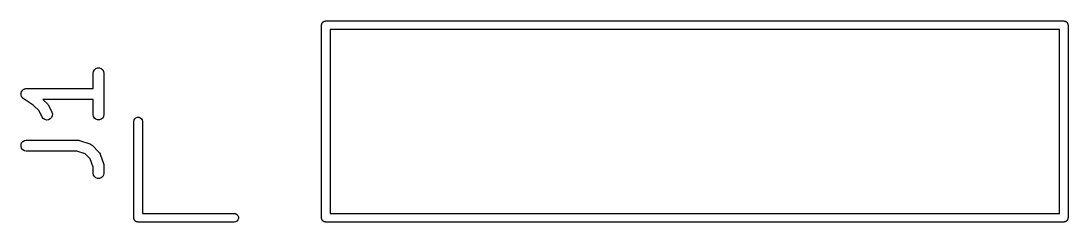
# Model space of a CAD drawing. Extents: x 47 to 330, y -254 to -153.
# Drawn here: x 132.14 to 146.64, y -252.66 to -249.88 of the extents above; entities that cross this region are included whole.
import ezdxf

# ---------------------------------------------------------------- set-up
doc = ezdxf.new("R2010")
doc.units = 0
doc.header["$MEASUREMENT"] = 0
doc.layers.add('BLACK', color=7, linetype='CONTINUOUS')

msp = doc.modelspace()

# ---------------------------------------------------------------- linework, layer by layer
at = {"layer": 'Black'}
for p, q in [((136.3, -249.94), (136.301, -249.935)), ((136.3, -252.6), (136.3, -249.94)), ((136.301, -249.93), (136.303, -249.925)), ((136.301, -249.935), (136.301, -249.93)), ((136.303, -249.925), (136.304, -249.919)), ((136.304, -249.919), (136.306, -249.915)), ((136.306, -249.915), (136.308, -249.91)), ((136.308, -249.91), (136.311, -249.906)), ((136.311, -249.906), (136.314, -249.901)), ((136.314, -249.901), (136.318, -249.898)), ((136.318, -249.898), (136.321, -249.894)), ((136.321, -249.894), (136.326, -249.891)), ((136.326, -249.891), (136.33, -249.888)), ((136.33, -249.888), (136.335, -249.886)), ((136.335, -249.886), (136.339, -249.884)), ((136.339, -249.884), (136.345, -249.883)), ((136.345, -249.883), (136.35, -249.881)), ((136.35, -249.881), (136.355, -249.881)), ((136.355, -249.881), (136.36, -249.88)), ((136.36, -249.88), (146.58, -249.88)), ((136.42, -250), (136.42, -252.54)), ((146.52, -250), (136.42, -250)), ((146.52, -252.54), (146.52, -250)), ((146.58, -249.88), (146.585, -249.881)), ((146.585, -249.881), (146.59, -249.881)), ((146.59, -249.881), (146.595, -249.883)), ((146.595, -249.883), (146.601, -249.884)), ((146.601, -249.884), (146.605, -249.886)), ((146.605, -249.886), (146.61, -249.888)), ((146.61, -249.888), (146.614, -249.891)), ((146.614, -249.891), (146.619, -249.894)), ((146.619, -249.894), (146.622, -249.898)), ((146.622, -249.898), (146.626, -249.901)), ((146.626, -249.901), (146.629, -249.906)), ((146.629, -249.906), (146.632, -249.91)), ((146.632, -249.91), (146.634, -249.915)), ((146.634, -249.915), (146.636, -249.919)), ((146.636, -249.919), (146.637, -249.925)), ((146.637, -249.925), (146.639, -249.93)), ((146.639, -249.93), (146.639, -249.935)), ((146.639, -249.935), (146.64, -249.94)), ((146.64, -249.94), (146.64, -252.6)), ((133.137, -250.603), (133.142, -250.578)), ((133.142, -250.578), (133.155, -250.555)), ((133.155, -250.555), (133.175, -250.538)), ((133.175, -250.538), (133.199, -250.529)), ((133.199, -250.529), (133.225, -250.529)), ((133.225, -250.529), (133.25, -250.538)), ((133.25, -250.538), (133.27, -250.555)), ((133.27, -250.555), (133.283, -250.578)), ((133.283, -250.578), (133.287, -250.603)), ((133.137, -250.814), (133.137, -250.603)), ((133.287, -250.603), (133.287, -251.175)), ((132.138, -250.884), (132.139, -250.88)), ((132.139, -250.893), (132.138, -250.884)), ((132.139, -250.876), (132.142, -250.868)), ((132.139, -250.88), (132.139, -250.876)), ((132.142, -250.868), (132.144, -250.859)), ((132.144, -250.859), (132.146, -250.855)), ((132.146, -250.855), (132.147, -250.852)), ((132.147, -250.852), (132.153, -250.845)), ((132.153, -250.845), (132.158, -250.837)), ((132.158, -250.837), (132.162, -250.835)), ((132.162, -250.835), (132.164, -250.832)), ((132.164, -250.832), (132.172, -250.827)), ((132.172, -250.827), (132.179, -250.822)), ((132.179, -250.822), (132.183, -250.821)), ((132.183, -250.821), (132.187, -250.819)), ((132.187, -250.819), (132.196, -250.817)), ((132.196, -250.817), (132.204, -250.815)), ((132.204, -250.815), (132.208, -250.815)), ((132.208, -250.815), (132.212, -250.814)), ((132.212, -250.814), (133.137, -250.814)), ((132.139, -250.902), (132.139, -250.893)), ((132.14, -250.906), (132.139, -250.902)), ((132.14, -250.91), (132.14, -250.906)), ((132.144, -250.918), (132.14, -250.91)), ((132.147, -250.927), (132.144, -250.918)), ((132.15, -250.93), (132.147, -250.927)), ((132.152, -250.933), (132.15, -250.93)), ((132.158, -250.94), (132.152, -250.933)), ((132.164, -250.947), (132.158, -250.94)), ((132.168, -250.949), (132.164, -250.947)), ((132.171, -250.951), (132.168, -250.949)), ((132.307, -251.043), (132.171, -250.951)), ((133.137, -250.964), (132.441, -250.964)), ((132.441, -250.964), (132.504, -251.026)), ((132.504, -251.026), (132.51, -251.036)), ((133.137, -251.175), (133.137, -250.964)), ((132.389, -251.124), (132.307, -251.043)), ((132.431, -251.208), (132.389, -251.124)), ((132.51, -251.036), (132.518, -251.046)), ((132.518, -251.046), (132.565, -251.141)), ((132.565, -251.141), (132.573, -251.166)), ((132.573, -251.166), (132.571, -251.192)), ((132.447, -251.229), (132.431, -251.208)), ((132.468, -251.244), (132.447, -251.229)), ((132.494, -251.25), (132.468, -251.244)), ((132.519, -251.247), (132.494, -251.25)), ((132.543, -251.235), (132.519, -251.247)), ((132.561, -251.216), (132.543, -251.235)), ((132.571, -251.192), (132.561, -251.216)), ((133.142, -251.2), (133.137, -251.175)), ((133.155, -251.223), (133.142, -251.2)), ((133.175, -251.24), (133.155, -251.223)), ((133.199, -251.249), (133.175, -251.24)), ((133.225, -251.249), (133.199, -251.249)), ((133.25, -251.24), (133.225, -251.249)), ((133.27, -251.223), (133.25, -251.24)), ((133.283, -251.2), (133.27, -251.223)), ((133.287, -251.175), (133.283, -251.2)), ((133.7, -251.27), (133.704, -251.249)), ((133.7, -252.6), (133.7, -251.27)), ((133.704, -251.249), (133.714, -251.231)), ((133.714, -251.231), (133.73, -251.218)), ((133.73, -251.218), (133.75, -251.211)), ((133.75, -251.211), (133.77, -251.211)), ((133.77, -251.211), (133.79, -251.218)), ((133.79, -251.218), (133.806, -251.231)), ((133.806, -251.231), (133.816, -251.249)), ((133.816, -251.249), (133.82, -251.27)), ((133.82, -251.27), (133.82, -252.54)), ((132.139, -251.59), (132.147, -251.566)), ((132.139, -251.616), (132.139, -251.59)), ((132.147, -251.566), (132.164, -251.546)), ((132.164, -251.546), (132.187, -251.533)), ((132.187, -251.533), (132.212, -251.528)), ((132.212, -251.528), (132.927, -251.528)), ((132.927, -251.528), (132.939, -251.53)), ((132.939, -251.53), (132.95, -251.532)), ((132.95, -251.532), (133.093, -251.58)), ((133.093, -251.58), (133.097, -251.582)), ((133.097, -251.582), (133.101, -251.583)), ((133.101, -251.583), (133.108, -251.588)), ((133.108, -251.588), (133.116, -251.592)), ((133.116, -251.592), (133.119, -251.595)), ((133.119, -251.595), (133.123, -251.598)), ((133.123, -251.598), (133.218, -251.693)), ((132.147, -251.641), (132.139, -251.616)), ((132.164, -251.661), (132.147, -251.641)), ((132.187, -251.674), (132.164, -251.661)), ((132.212, -251.678), (132.187, -251.674)), ((132.914, -251.678), (132.212, -251.678)), ((133.029, -251.717), (132.914, -251.678)), ((133.099, -251.787), (133.029, -251.717)), ((133.218, -251.693), (133.22, -251.697)), ((133.22, -251.697), (133.224, -251.7)), ((133.224, -251.7), (133.228, -251.707)), ((133.228, -251.707), (133.233, -251.714)), ((133.233, -251.714), (133.234, -251.719)), ((133.234, -251.719), (133.236, -251.722)), ((133.236, -251.722), (133.284, -251.865)), ((133.137, -251.901), (133.099, -251.787)), ((133.284, -251.865), (133.285, -251.877)), ((133.285, -251.877), (133.287, -251.889)), ((133.287, -251.889), (133.287, -251.984)), ((133.137, -251.984), (133.137, -251.901)), ((133.142, -252.01), (133.137, -251.984)), ((133.155, -252.032), (133.142, -252.01)), ((133.175, -252.049), (133.155, -252.032)), ((133.27, -252.032), (133.25, -252.049)), ((133.283, -252.01), (133.27, -252.032)), ((133.287, -251.984), (133.283, -252.01)), ((133.199, -252.058), (133.175, -252.049)), ((133.225, -252.058), (133.199, -252.058)), ((133.25, -252.049), (133.225, -252.058)), ((133.701, -252.605), (133.7, -252.6)), ((133.701, -252.61), (133.701, -252.605)), ((133.703, -252.615), (133.701, -252.61)), ((133.704, -252.621), (133.703, -252.615)), ((133.706, -252.625), (133.704, -252.621)), ((133.82, -252.54), (135.09, -252.54)), ((135.09, -252.54), (135.111, -252.544)), ((135.111, -252.544), (135.129, -252.554)), ((135.129, -252.554), (135.142, -252.57)), ((135.142, -252.57), (135.149, -252.59)), ((135.149, -252.61), (135.142, -252.63)), ((135.149, -252.59), (135.149, -252.61)), ((136.301, -252.605), (136.3, -252.6)), ((136.301, -252.61), (136.301, -252.605)), ((136.303, -252.615), (136.301, -252.61)), ((136.304, -252.621), (136.303, -252.615)), ((136.306, -252.625), (136.304, -252.621)), ((136.42, -252.54), (146.52, -252.54)), ((146.636, -252.621), (146.634, -252.625)), ((146.637, -252.615), (146.636, -252.621)), ((146.639, -252.61), (146.637, -252.615)), ((146.64, -252.6), (146.639, -252.605)), ((146.639, -252.605), (146.639, -252.61)), ((133.708, -252.63), (133.706, -252.625)), ((133.711, -252.634), (133.708, -252.63)), ((133.714, -252.639), (133.711, -252.634)), ((133.718, -252.642), (133.714, -252.639)), ((133.721, -252.646), (133.718, -252.642)), ((133.726, -252.649), (133.721, -252.646)), ((133.73, -252.652), (133.726, -252.649)), ((133.735, -252.654), (133.73, -252.652)), ((133.739, -252.656), (133.735, -252.654)), ((133.745, -252.657), (133.739, -252.656)), ((133.75, -252.659), (133.745, -252.657)), ((133.755, -252.659), (133.75, -252.659)), ((133.76, -252.66), (133.755, -252.659)), ((135.09, -252.66), (133.76, -252.66)), ((135.111, -252.656), (135.09, -252.66)), ((135.129, -252.646), (135.111, -252.656)), ((135.142, -252.63), (135.129, -252.646)), ((136.308, -252.63), (136.306, -252.625)), ((136.311, -252.634), (136.308, -252.63)), ((136.314, -252.639), (136.311, -252.634)), ((136.318, -252.642), (136.314, -252.639)), ((136.321, -252.646), (136.318, -252.642)), ((136.326, -252.649), (136.321, -252.646)), ((136.33, -252.652), (136.326, -252.649)), ((136.335, -252.654), (136.33, -252.652)), ((136.339, -252.656), (136.335, -252.654)), ((136.345, -252.657), (136.339, -252.656)), ((136.35, -252.659), (136.345, -252.657)), ((136.355, -252.659), (136.35, -252.659)), ((136.36, -252.66), (136.355, -252.659)), ((146.58, -252.66), (136.36, -252.66)), ((146.585, -252.659), (146.58, -252.66)), ((146.59, -252.659), (146.585, -252.659)), ((146.595, -252.657), (146.59, -252.659)), ((146.601, -252.656), (146.595, -252.657)), ((146.605, -252.654), (146.601, -252.656)), ((146.61, -252.652), (146.605, -252.654)), ((146.614, -252.649), (146.61, -252.652)), ((146.619, -252.646), (146.614, -252.649)), ((146.622, -252.642), (146.619, -252.646)), ((146.626, -252.639), (146.622, -252.642)), ((146.629, -252.634), (146.626, -252.639)), ((146.632, -252.63), (146.629, -252.634)), ((146.634, -252.625), (146.632, -252.63))]:
    msp.add_line(p, q, dxfattribs=at)

doc.saveas('drawing.dxf')
